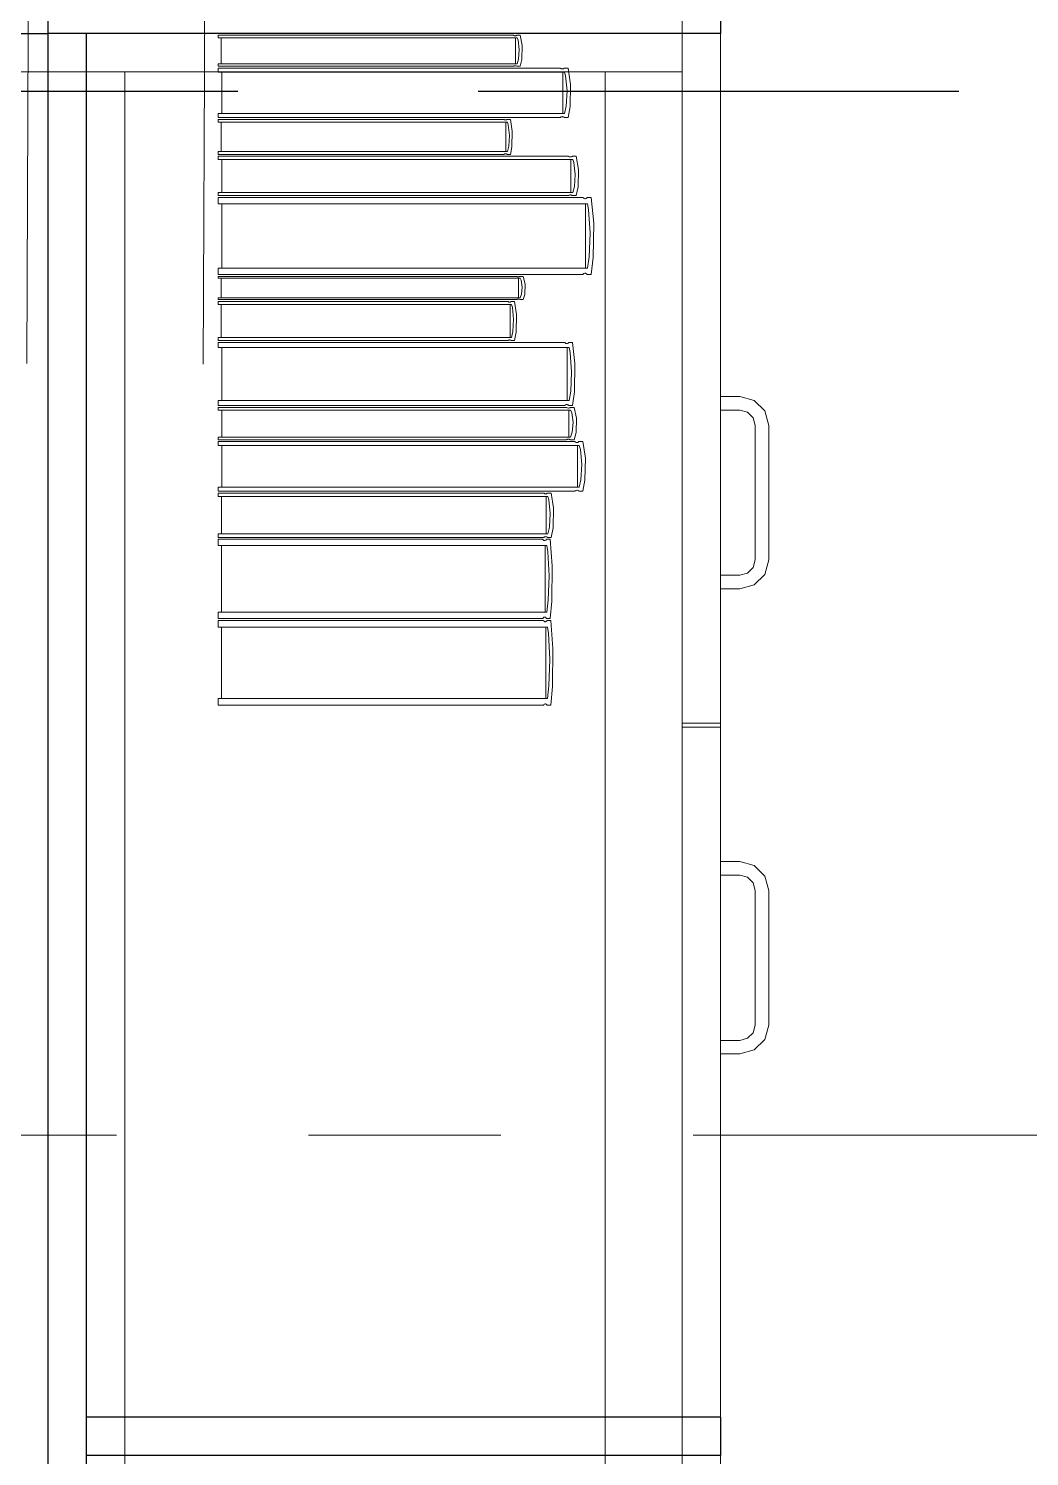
# Model space of a CAD drawing. Header units: inches. Extents: x -19 to 5698, y -728 to 92.
# Drawn here: x 111.221 to 111.742, y 34.24 to 34.983 of the extents above; entities that cross this region are included whole.
import ezdxf

# ---------------------------------------------------------------- set-up
doc = ezdxf.new("R2010")
doc.units = ezdxf.units.IN
doc.header["$MEASUREMENT"] = 0
doc.set_wipeout_variables(frame=1)
for name, pattern in [('HIDDEN', [0.375, 0.25, -0.125]), ('Punto & Raya', [0.65, 0.5, -0.075, 0, -0.075]), ('RAYITAS', [0.375, 0.25, -0.125]), ('Wipeout_Contour', [1, 0, -1])]:
    doc.linetypes.add(name, pattern=pattern)
for name, color, linetype, lineweight in [('00 conduct tomacorr', 120, 'HIDDEN', 30), ('T-TECHO-E', 150, 'Continuous', 20), ('TOMACORRIENTE', 22, 'RAYITAS', 9)]:
    doc.layers.add(name, color=color, linetype=linetype, lineweight=lineweight)
doc.layers.add('Interior - Mobiliario', color=7, linetype='Continuous')
doc.layers.add('Marcador - Secciones', color=7, linetype='Continuous')

# ---------------------------------------------------------------- blocks, each defined once
blk = doc.blocks.new('a')
at = {"layer": 'TOMACORRIENTE', "ltscale": 0.05}
h = blk.add_hatch(color=4, dxfattribs=at)
edge = h.paths.add_edge_path()
edge.add_arc((0, 0.0752), 0.02106, 0, 360)
at = {"layer": 'TOMACORRIENTE', "color": 4}
for p, q in [((-0.14553, 0.09625), (-0.0515, 0.09625)), ((-0.09851, 0.09625), (-0.09851, -0.09657)), ((0, 0.09625), (0, -0.09625)), ((0.06232, -0.09625), (0.06232, 0.09625))]:
    blk.add_line(p, q, dxfattribs=at)
blk.add_circle((0, 0.0752), 0.02106, dxfattribs=at)
blk = doc.blocks.new('CABLE 3FACE')
at = {"layer": 'T-TECHO-E', "rotation": 59.94170052614085}
blk.add_blockref('a', (0, 0), dxfattribs=at)

msp = doc.modelspace()

# ---------------------------------------------------------------- linework, layer by layer
at = {"layer": 'Interior - Mobiliario', "color": 175, "linetype": 'Continuous', "lineweight": 13}
for p, q in [((111.25096, 34.98), (111.25096, 33.52)), ((111.56096, 34.98), (111.25096, 34.98)), ((111.47753, 34.96642), (111.47772, 34.97363)), ((111.56096, 33.52), (111.56096, 34.98)), ((111.47582, 34.96659), (111.4751, 34.96417)), ((111.47622, 34.97155), (111.47582, 34.96659)), ((111.47667, 34.96288), (111.47753, 34.96642)), ((111.52096, 34.96), (111.27096, 34.96)), ((111.4751, 34.96417), (111.31961, 34.96417)), ((111.31961, 34.96417), (111.31961, 34.96288)), ((111.31961, 34.96288), (111.47322, 34.96288)), ((111.49761, 34.96188), (111.31961, 34.96188)), ((111.31961, 34.96188), (111.31961, 34.95983)), ((111.31961, 34.95983), (111.49978, 34.95983)), ((111.32143, 34.95983), (111.32143, 34.93828)), ((111.47322, 34.96288), (111.47335, 34.96297)), ((111.47335, 34.96297), (111.47355, 34.96306)), ((111.47355, 34.96306), (111.47377, 34.96312)), ((111.47377, 34.96312), (111.474, 34.96315)), ((111.474, 34.96315), (111.47423, 34.96315)), ((111.47423, 34.96315), (111.47446, 34.96311)), ((111.47446, 34.96311), (111.47467, 34.96304)), ((111.47467, 34.96304), (111.47487, 34.96295)), ((111.47487, 34.96295), (111.47496, 34.96288)), ((111.47496, 34.96288), (111.47667, 34.96288)), ((111.49771, 34.96178), (111.49761, 34.96188)), ((111.49794, 34.96163), (111.49771, 34.96178)), ((111.49819, 34.96152), (111.49794, 34.96163)), ((111.49845, 34.96146), (111.49819, 34.96152)), ((111.49872, 34.96146), (111.49845, 34.96146)), ((111.49898, 34.9615), (111.49872, 34.96146)), ((111.49887, 34.93828), (111.49887, 34.95983)), ((111.49924, 34.9616), (111.49898, 34.9615)), ((111.49947, 34.96175), (111.49924, 34.9616)), ((111.49962, 34.96188), (111.49947, 34.96175)), ((111.5016, 34.96188), (111.49962, 34.96188)), ((111.49978, 34.95983), (111.50032, 34.95789)), ((111.50282, 34.95333), (111.5016, 34.96188)), ((111.56096, 34.96), (111.52096, 34.96)), ((111.50032, 34.95789), (111.50108, 34.95002)), ((111.5026, 34.94186), (111.50282, 34.95333)), ((111.50108, 34.95002), (111.50062, 34.94212)), ((111.49978, 34.93828), (111.31961, 34.93828)), ((111.31961, 34.93828), (111.31961, 34.93623)), ((111.31961, 34.93623), (111.49761, 34.93623)), ((111.49761, 34.93623), (111.49776, 34.93637)), ((111.49776, 34.93637), (111.49799, 34.93651)), ((111.49799, 34.93651), (111.49824, 34.93661)), ((111.49824, 34.93661), (111.49851, 34.93666)), ((111.49851, 34.93666), (111.49878, 34.93665)), ((111.49878, 34.93665), (111.49904, 34.93659)), ((111.49904, 34.93659), (111.49929, 34.93649)), ((111.49929, 34.93649), (111.49952, 34.93633)), ((111.49952, 34.93633), (111.49962, 34.93623)), ((111.49962, 34.93623), (111.5016, 34.93623)), ((111.50062, 34.94212), (111.49978, 34.93828)), ((111.5016, 34.93623), (111.5026, 34.94186)), ((111.46823, 34.93523), (111.31961, 34.93523)), ((111.31961, 34.93523), (111.31961, 34.93377)), ((111.31961, 34.93377), (111.47005, 34.93377)), ((111.32113, 34.93377), (111.32113, 34.91849)), ((111.46832, 34.93516), (111.46823, 34.93523)), ((111.46851, 34.93505), (111.46832, 34.93516)), ((111.46872, 34.93497), (111.46851, 34.93505)), ((111.46894, 34.93493), (111.46872, 34.93497)), ((111.46916, 34.93493), (111.46894, 34.93493)), ((111.46938, 34.93496), (111.46916, 34.93493)), ((111.46929, 34.91849), (111.46929, 34.93377)), ((111.46959, 34.93503), (111.46938, 34.93496)), ((111.46979, 34.93513), (111.46959, 34.93503)), ((111.46991, 34.93523), (111.46979, 34.93513)), ((111.47157, 34.93523), (111.46991, 34.93523)), ((111.47005, 34.93377), (111.4705, 34.9324)), ((111.4705, 34.9324), (111.47113, 34.92682)), ((111.47259, 34.92916), (111.47157, 34.93523)), ((111.4724, 34.92103), (111.47259, 34.92916)), ((111.47074, 34.92122), (111.47005, 34.91849)), ((111.47113, 34.92682), (111.47074, 34.92122)), ((111.47157, 34.91704), (111.4724, 34.92103)), ((111.47005, 34.91849), (111.31961, 34.91849)), ((111.31961, 34.91849), (111.31961, 34.91704)), ((111.31961, 34.91704), (111.46823, 34.91704)), ((111.50177, 34.91604), (111.31961, 34.91604)), ((111.31961, 34.91604), (111.31961, 34.9144)), ((111.31961, 34.9144), (111.50399, 34.9144)), ((111.32148, 34.9144), (111.32148, 34.89722)), ((111.46823, 34.91704), (111.46836, 34.91713)), ((111.46836, 34.91713), (111.46855, 34.91724)), ((111.46855, 34.91724), (111.46876, 34.91731)), ((111.46876, 34.91731), (111.46899, 34.91734)), ((111.46899, 34.91734), (111.46921, 34.91734)), ((111.46921, 34.91734), (111.46943, 34.9173)), ((111.46943, 34.9173), (111.46964, 34.91722)), ((111.46964, 34.91722), (111.46983, 34.91711)), ((111.46983, 34.91711), (111.46991, 34.91704)), ((111.46991, 34.91704), (111.47157, 34.91704)), ((111.50187, 34.91596), (111.50177, 34.91604)), ((111.5021, 34.91583), (111.50187, 34.91596)), ((111.50236, 34.91575), (111.5021, 34.91583)), ((111.50263, 34.9157), (111.50236, 34.91575)), ((111.5029, 34.91569), (111.50263, 34.9157)), ((111.50318, 34.91573), (111.5029, 34.91569)), ((111.50306, 34.89722), (111.50306, 34.9144)), ((111.50344, 34.91581), (111.50318, 34.91573)), ((111.50368, 34.91593), (111.50344, 34.91581)), ((111.50383, 34.91604), (111.50368, 34.91593)), ((111.50585, 34.91604), (111.50383, 34.91604)), ((111.50399, 34.9144), (111.50454, 34.91285)), ((111.5071, 34.90922), (111.50585, 34.91604)), ((111.50454, 34.91285), (111.50532, 34.90658)), ((111.50532, 34.90658), (111.50485, 34.90029)), ((111.50687, 34.90007), (111.5071, 34.90922)), ((111.50485, 34.90029), (111.50399, 34.89722)), ((111.50585, 34.89559), (111.50687, 34.90007)), ((111.50399, 34.89722), (111.31961, 34.89722)), ((111.31961, 34.89722), (111.31961, 34.89559)), ((111.31961, 34.89559), (111.50177, 34.89559)), ((111.50937, 34.89459), (111.31961, 34.89459)), ((111.31961, 34.89459), (111.31961, 34.89138)), ((111.31961, 34.89138), (111.51168, 34.89138)), ((111.32155, 34.89138), (111.32155, 34.85774)), ((111.50177, 34.89559), (111.50192, 34.8957)), ((111.50192, 34.8957), (111.50216, 34.89581)), ((111.50216, 34.89581), (111.50242, 34.89589)), ((111.50242, 34.89589), (111.50269, 34.89593)), ((111.50269, 34.89593), (111.50297, 34.89592)), ((111.50297, 34.89592), (111.50323, 34.89588)), ((111.50323, 34.89588), (111.50349, 34.89579)), ((111.50349, 34.89579), (111.50373, 34.89567)), ((111.50373, 34.89567), (111.50383, 34.89559)), ((111.50383, 34.89559), (111.50585, 34.89559)), ((111.50947, 34.89443), (111.50937, 34.89459)), ((111.50972, 34.89419), (111.50947, 34.89443)), ((111.50999, 34.89402), (111.50972, 34.89419)), ((111.51027, 34.89393), (111.50999, 34.89402)), ((111.51055, 34.89392), (111.51027, 34.89393)), ((111.51083, 34.89399), (111.51055, 34.89392)), ((111.51071, 34.85774), (111.51071, 34.89138)), ((111.5111, 34.89414), (111.51083, 34.89399)), ((111.51135, 34.89437), (111.5111, 34.89414)), ((111.51151, 34.89459), (111.51135, 34.89437)), ((111.51362, 34.89459), (111.51151, 34.89459)), ((111.51168, 34.89138), (111.51226, 34.88835)), ((111.51493, 34.88123), (111.51362, 34.89459)), ((111.51226, 34.88835), (111.51307, 34.87606)), ((111.51468, 34.86332), (111.51493, 34.88123)), ((111.51307, 34.87606), (111.51258, 34.86374)), ((111.51258, 34.86374), (111.51168, 34.85774)), ((111.51362, 34.85453), (111.51468, 34.86332)), ((111.51168, 34.85774), (111.31961, 34.85774)), ((111.31961, 34.85774), (111.31961, 34.85453)), ((111.31961, 34.85453), (111.50937, 34.85453)), ((111.50937, 34.85453), (111.50953, 34.85475)), ((111.50953, 34.85475), (111.50978, 34.85498)), ((111.50978, 34.85498), (111.51005, 34.85513)), ((111.51005, 34.85513), (111.51033, 34.8552)), ((111.51033, 34.8552), (111.51061, 34.85519)), ((111.51061, 34.85519), (111.51089, 34.8551)), ((111.51089, 34.8551), (111.51116, 34.85493)), ((111.51116, 34.85493), (111.51141, 34.85469)), ((111.51141, 34.85469), (111.51151, 34.85453)), ((111.51151, 34.85453), (111.51362, 34.85453)), ((111.47476, 34.85353), (111.31961, 34.85353)), ((111.31961, 34.85353), (111.31961, 34.85257)), ((111.31961, 34.85257), (111.47665, 34.85257)), ((111.3212, 34.85257), (111.3212, 34.84246)), ((111.47485, 34.85349), (111.47476, 34.85353)), ((111.47505, 34.85341), (111.47485, 34.85349)), ((111.47527, 34.85336), (111.47505, 34.85341)), ((111.47549, 34.85334), (111.47527, 34.85336)), ((111.47573, 34.85333), (111.47549, 34.85334)), ((111.47596, 34.85335), (111.47573, 34.85333)), ((111.47586, 34.84246), (111.47586, 34.85257)), ((111.47618, 34.8534), (111.47596, 34.85335)), ((111.47638, 34.85347), (111.47618, 34.8534)), ((111.47652, 34.85353), (111.47638, 34.85347)), ((111.47824, 34.85353), (111.47652, 34.85353)), ((111.47665, 34.85257), (111.47712, 34.85166)), ((111.47712, 34.85166), (111.47779, 34.84797)), ((111.47779, 34.84797), (111.47738, 34.84426)), ((111.47931, 34.84952), (111.47824, 34.85353)), ((111.47911, 34.84414), (111.47931, 34.84952)), ((111.47665, 34.84246), (111.31961, 34.84246)), ((111.31961, 34.84246), (111.31961, 34.8415)), ((111.31961, 34.8415), (111.47476, 34.8415)), ((111.47035, 34.8405), (111.31961, 34.8405)), ((111.31961, 34.8405), (111.31961, 34.83886)), ((111.47043, 34.84042), (111.47035, 34.8405)), ((111.47063, 34.84029), (111.47043, 34.84042)), ((111.47084, 34.84021), (111.47063, 34.84029)), ((111.47106, 34.84016), (111.47084, 34.84021)), ((111.47129, 34.84015), (111.47106, 34.84016)), ((111.47151, 34.84019), (111.47129, 34.84015)), ((111.47173, 34.84027), (111.47151, 34.84019)), ((111.47193, 34.84039), (111.47173, 34.84027)), ((111.47205, 34.8405), (111.47193, 34.84039)), ((111.47373, 34.8405), (111.47205, 34.8405)), ((111.47476, 34.8337), (111.47373, 34.8405)), ((111.47476, 34.8415), (111.47489, 34.84156)), ((111.47489, 34.84156), (111.47509, 34.84163)), ((111.47509, 34.84163), (111.47531, 34.84167)), ((111.47531, 34.84167), (111.47555, 34.8417)), ((111.47555, 34.8417), (111.47578, 34.84169)), ((111.47578, 34.84169), (111.47601, 34.84167)), ((111.47601, 34.84167), (111.47623, 34.84162)), ((111.47623, 34.84162), (111.47643, 34.84154)), ((111.47643, 34.84154), (111.47652, 34.8415)), ((111.47652, 34.8415), (111.47824, 34.8415)), ((111.47738, 34.84426), (111.47665, 34.84246)), ((111.47824, 34.8415), (111.47911, 34.84414)), ((111.31961, 34.83886), (111.47219, 34.83886)), ((111.32116, 34.83886), (111.32116, 34.82175)), ((111.47142, 34.82175), (111.47142, 34.83886)), ((111.47219, 34.83886), (111.47264, 34.83732)), ((111.47264, 34.83732), (111.47329, 34.83107)), ((111.47457, 34.82459), (111.47476, 34.8337)), ((111.47289, 34.8248), (111.47219, 34.82175)), ((111.47329, 34.83107), (111.47289, 34.8248)), ((111.47373, 34.82012), (111.47457, 34.82459)), ((111.47219, 34.82175), (111.31961, 34.82175)), ((111.31961, 34.82175), (111.31961, 34.82012)), ((111.31961, 34.82012), (111.47035, 34.82012)), ((111.49991, 34.81912), (111.31961, 34.81912)), ((111.31961, 34.81912), (111.31961, 34.81649)), ((111.47035, 34.82012), (111.47047, 34.82023)), ((111.47047, 34.82023), (111.47067, 34.82034)), ((111.47067, 34.82034), (111.47089, 34.82042)), ((111.47089, 34.82042), (111.47111, 34.82046)), ((111.47111, 34.82046), (111.47134, 34.82045)), ((111.47134, 34.82045), (111.47156, 34.82041)), ((111.47156, 34.82041), (111.47177, 34.82032)), ((111.47177, 34.82032), (111.47197, 34.8202)), ((111.47197, 34.8202), (111.47205, 34.82012)), ((111.47205, 34.82012), (111.47373, 34.82012)), ((111.50001, 34.81899), (111.49991, 34.81912)), ((111.50024, 34.81879), (111.50001, 34.81899)), ((111.5005, 34.81865), (111.50024, 34.81879)), ((111.50076, 34.81858), (111.5005, 34.81865)), ((111.50104, 34.81857), (111.50076, 34.81858)), ((111.5013, 34.81863), (111.50104, 34.81857)), ((111.50156, 34.81875), (111.5013, 34.81863)), ((111.5018, 34.81894), (111.50156, 34.81875)), ((111.50195, 34.81912), (111.5018, 34.81894)), ((111.50395, 34.81912), (111.50195, 34.81912)), ((111.50519, 34.80818), (111.50395, 34.81912)), ((111.31961, 34.81649), (111.50211, 34.81649)), ((111.32146, 34.81649), (111.32146, 34.78894)), ((111.50119, 34.78894), (111.50119, 34.81649)), ((111.50211, 34.81649), (111.50266, 34.81401)), ((111.50266, 34.81401), (111.50343, 34.80395)), ((111.50343, 34.80395), (111.50296, 34.79385)), ((111.50496, 34.79351), (111.50519, 34.80818)), ((111.50211, 34.78894), (111.31961, 34.78894)), ((111.31961, 34.78894), (111.31961, 34.78632)), ((111.50296, 34.79385), (111.50211, 34.78894)), ((111.50395, 34.78632), (111.50496, 34.79351)), ((111.59096, 34.791), (111.58096, 34.791)), ((111.58096, 34.791), (111.58096, 34.784)), ((111.59846, 34.78899), (111.59096, 34.791)), ((111.60395, 34.7835), (111.59846, 34.78899)), ((111.31961, 34.78632), (111.49991, 34.78632)), ((111.50071, 34.78532), (111.31961, 34.78532)), ((111.31961, 34.78532), (111.31961, 34.78398)), ((111.31961, 34.78398), (111.50292, 34.78398)), ((111.32147, 34.78398), (111.32147, 34.76989)), ((111.49991, 34.78632), (111.50006, 34.78649)), ((111.50006, 34.78649), (111.5003, 34.78668)), ((111.5003, 34.78668), (111.50056, 34.78681)), ((111.50056, 34.78681), (111.50082, 34.78687)), ((111.50081, 34.78525), (111.50071, 34.78532)), ((111.50104, 34.78515), (111.50081, 34.78525)), ((111.50082, 34.78687), (111.5011, 34.78686)), ((111.5013, 34.78508), (111.50104, 34.78515)), ((111.5011, 34.78686), (111.50136, 34.78678)), ((111.50157, 34.78504), (111.5013, 34.78508)), ((111.50136, 34.78678), (111.50162, 34.78664)), ((111.50184, 34.78504), (111.50157, 34.78504)), ((111.50162, 34.78664), (111.50185, 34.78645)), ((111.50211, 34.78507), (111.50184, 34.78504)), ((111.50185, 34.78645), (111.50195, 34.78632)), ((111.50195, 34.78632), (111.50395, 34.78632)), ((111.50199, 34.76989), (111.50199, 34.78398)), ((111.50237, 34.78513), (111.50211, 34.78507)), ((111.5026, 34.78523), (111.50237, 34.78513)), ((111.50276, 34.78532), (111.5026, 34.78523)), ((111.50477, 34.78532), (111.50276, 34.78532)), ((111.50292, 34.78398), (111.50347, 34.78271)), ((111.50347, 34.78271), (111.50424, 34.77756)), ((111.50601, 34.77973), (111.50477, 34.78532)), ((111.58096, 34.784), (111.59096, 34.784)), ((111.59096, 34.784), (111.59496, 34.78293)), ((111.59496, 34.78293), (111.59789, 34.78)), ((111.59789, 34.78), (111.59896, 34.776)), ((111.60596, 34.776), (111.60395, 34.7835)), ((111.50377, 34.7724), (111.50292, 34.76989)), ((111.50424, 34.77756), (111.50377, 34.7724)), ((111.50578, 34.77223), (111.50601, 34.77973)), ((111.59896, 34.776), (111.59896, 34.706)), ((111.60596, 34.706), (111.60596, 34.776)), ((111.50292, 34.76989), (111.31961, 34.76989)), ((111.31961, 34.76989), (111.31961, 34.76855)), ((111.31961, 34.76855), (111.50071, 34.76855)), ((111.50515, 34.76755), (111.31961, 34.76755)), ((111.31961, 34.76755), (111.31961, 34.76549)), ((111.31961, 34.76549), (111.50742, 34.76549)), ((111.32151, 34.76549), (111.32151, 34.74387)), ((111.50071, 34.76855), (111.50086, 34.76864)), ((111.50086, 34.76864), (111.5011, 34.76874)), ((111.5011, 34.76874), (111.50136, 34.7688)), ((111.50136, 34.7688), (111.50163, 34.76883)), ((111.50163, 34.76883), (111.5019, 34.76883)), ((111.5019, 34.76883), (111.50217, 34.76879)), ((111.50217, 34.76879), (111.50242, 34.76872)), ((111.50242, 34.76872), (111.50265, 34.76862)), ((111.50265, 34.76862), (111.50276, 34.76855)), ((111.50276, 34.76855), (111.50477, 34.76855)), ((111.50477, 34.76855), (111.50578, 34.77223)), ((111.50526, 34.76745), (111.50515, 34.76755)), ((111.50549, 34.7673), (111.50526, 34.76745)), ((111.50576, 34.76719), (111.50549, 34.7673)), ((111.50603, 34.76713), (111.50576, 34.76719)), ((111.50631, 34.76712), (111.50603, 34.76713)), ((111.50659, 34.76717), (111.50631, 34.76712)), ((111.50647, 34.74387), (111.50647, 34.76549)), ((111.50685, 34.76727), (111.50659, 34.76717)), ((111.50709, 34.76741), (111.50685, 34.76727)), ((111.50725, 34.76755), (111.50709, 34.76741)), ((111.50931, 34.76755), (111.50725, 34.76755)), ((111.50742, 34.76549), (111.50798, 34.76354)), ((111.51059, 34.75897), (111.50931, 34.76755)), ((111.50798, 34.76354), (111.50877, 34.75565)), ((111.51035, 34.74746), (111.51059, 34.75897)), ((111.50877, 34.75565), (111.50829, 34.74773)), ((111.50742, 34.74387), (111.31961, 34.74387)), ((111.31961, 34.74387), (111.31961, 34.74181)), ((111.50829, 34.74773), (111.50742, 34.74387)), ((111.50931, 34.74181), (111.51035, 34.74746)), ((111.31961, 34.74181), (111.50515, 34.74181)), ((111.48902, 34.74081), (111.31961, 34.74081)), ((111.31961, 34.74081), (111.31961, 34.73896)), ((111.31961, 34.73896), (111.49109, 34.73896)), ((111.32135, 34.73896), (111.32135, 34.71957)), ((111.48912, 34.74072), (111.48902, 34.74081)), ((111.48933, 34.74058), (111.48912, 34.74072)), ((111.48957, 34.74048), (111.48933, 34.74058)), ((111.48982, 34.74043), (111.48957, 34.74048)), ((111.49008, 34.74043), (111.48982, 34.74043)), ((111.49033, 34.74047), (111.49008, 34.74043)), ((111.49022, 34.71957), (111.49022, 34.73896)), ((111.49057, 34.74056), (111.49033, 34.74047)), ((111.49079, 34.74069), (111.49057, 34.74056)), ((111.49094, 34.74081), (111.49079, 34.74069)), ((111.49282, 34.74081), (111.49094, 34.74081)), ((111.49109, 34.73896), (111.4916, 34.73721)), ((111.4916, 34.73721), (111.49232, 34.73013)), ((111.49398, 34.73311), (111.49282, 34.74081)), ((111.50515, 34.74181), (111.50531, 34.74195)), ((111.50531, 34.74195), (111.50555, 34.7421)), ((111.50555, 34.7421), (111.50581, 34.74219)), ((111.50581, 34.74219), (111.50609, 34.74224)), ((111.50609, 34.74224), (111.50637, 34.74224)), ((111.50637, 34.74224), (111.50664, 34.74218)), ((111.50664, 34.74218), (111.50691, 34.74207)), ((111.50691, 34.74207), (111.50715, 34.74191)), ((111.50715, 34.74191), (111.50725, 34.74181)), ((111.50725, 34.74181), (111.50931, 34.74181)), ((111.49232, 34.73013), (111.49188, 34.72302)), ((111.49377, 34.72278), (111.49398, 34.73311)), ((111.49188, 34.72302), (111.49109, 34.71957)), ((111.49282, 34.71772), (111.49377, 34.72278)), ((111.49109, 34.71957), (111.31961, 34.71957)), ((111.31961, 34.71957), (111.31961, 34.71772)), ((111.31961, 34.71772), (111.48902, 34.71772)), ((111.48844, 34.71672), (111.31961, 34.71672)), ((111.31961, 34.71672), (111.31961, 34.71343)), ((111.31961, 34.71343), (111.49051, 34.71343)), ((111.32134, 34.71343), (111.32134, 34.67885)), ((111.48854, 34.71656), (111.48844, 34.71672)), ((111.48876, 34.71631), (111.48854, 34.71656)), ((111.48899, 34.71613), (111.48876, 34.71631)), ((111.48924, 34.71604), (111.48899, 34.71613)), ((111.48902, 34.71772), (111.48916, 34.71784)), ((111.48916, 34.71784), (111.48938, 34.71797)), ((111.4895, 34.71603), (111.48924, 34.71604)), ((111.48938, 34.71797), (111.48963, 34.71806)), ((111.48975, 34.71611), (111.4895, 34.71603)), ((111.48963, 34.71806), (111.48988, 34.7181)), ((111.48964, 34.67885), (111.48964, 34.71343)), ((111.48999, 34.71626), (111.48975, 34.71611)), ((111.48988, 34.7181), (111.49013, 34.7181)), ((111.49021, 34.7165), (111.48999, 34.71626)), ((111.49013, 34.7181), (111.49038, 34.71805)), ((111.49036, 34.71672), (111.49021, 34.7165)), ((111.49223, 34.71672), (111.49036, 34.71672)), ((111.49038, 34.71805), (111.49062, 34.71795)), ((111.49051, 34.71343), (111.49102, 34.7103)), ((111.49062, 34.71795), (111.49084, 34.71781)), ((111.49084, 34.71781), (111.49094, 34.71772)), ((111.49094, 34.71772), (111.49282, 34.71772)), ((111.49339, 34.70299), (111.49223, 34.71672)), ((111.49102, 34.7103), (111.49174, 34.69769)), ((111.59896, 34.706), (111.59789, 34.702)), ((111.60395, 34.6985), (111.60596, 34.706)), ((111.49318, 34.68459), (111.49339, 34.70299)), ((111.59496, 34.69907), (111.59096, 34.698)), ((111.59789, 34.702), (111.59496, 34.69907)), ((111.59846, 34.69301), (111.60395, 34.6985)), ((111.49174, 34.69769), (111.4913, 34.68502)), ((111.58096, 34.698), (111.58096, 34.691)), ((111.59096, 34.698), (111.58096, 34.698)), ((111.58096, 34.691), (111.59096, 34.691)), ((111.59096, 34.691), (111.59846, 34.69301)), ((111.4913, 34.68502), (111.49051, 34.67885)), ((111.49223, 34.67556), (111.49318, 34.68459)), ((111.49051, 34.67885), (111.31961, 34.67885)), ((111.31961, 34.67885), (111.31961, 34.67556)), ((111.48859, 34.67578), (111.48881, 34.67602)), ((111.48881, 34.67602), (111.48905, 34.67617)), ((111.48905, 34.67617), (111.4893, 34.67625)), ((111.4893, 34.67625), (111.48955, 34.67624)), ((111.48955, 34.67624), (111.4898, 34.67614)), ((111.4898, 34.67614), (111.49004, 34.67597)), ((111.49004, 34.67597), (111.49026, 34.67572)), ((111.31961, 34.67556), (111.48844, 34.67556)), ((111.48878, 34.67456), (111.31961, 34.67456)), ((111.31961, 34.67456), (111.31961, 34.67103)), ((111.31961, 34.67103), (111.49085, 34.67103)), ((111.32134, 34.67103), (111.32134, 34.63391)), ((111.48844, 34.67556), (111.48859, 34.67578)), ((111.48888, 34.67439), (111.48878, 34.67456)), ((111.4891, 34.67412), (111.48888, 34.67439)), ((111.48934, 34.67393), (111.4891, 34.67412)), ((111.48959, 34.67383), (111.48934, 34.67393)), ((111.48984, 34.67382), (111.48959, 34.67383)), ((111.49009, 34.6739), (111.48984, 34.67382)), ((111.48998, 34.63391), (111.48998, 34.67103)), ((111.49033, 34.67407), (111.49009, 34.6739)), ((111.49026, 34.67572), (111.49036, 34.67556)), ((111.49056, 34.67432), (111.49033, 34.67407)), ((111.49036, 34.67556), (111.49223, 34.67556)), ((111.4907, 34.67456), (111.49056, 34.67432)), ((111.49258, 34.67456), (111.4907, 34.67456)), ((111.49085, 34.67103), (111.49136, 34.66767)), ((111.49374, 34.65983), (111.49258, 34.67456)), ((111.49136, 34.66767), (111.49208, 34.65413)), ((111.49208, 34.65413), (111.49164, 34.64053)), ((111.49353, 34.64007), (111.49374, 34.65983)), ((111.49164, 34.64053), (111.49085, 34.63391)), ((111.49258, 34.63038), (111.49353, 34.64007)), ((111.49085, 34.63391), (111.31961, 34.63391)), ((111.31961, 34.63391), (111.31961, 34.63038)), ((111.31961, 34.63038), (111.48878, 34.63038)), ((111.48878, 34.63038), (111.48893, 34.63061)), ((111.48893, 34.63061), (111.48915, 34.63087)), ((111.48915, 34.63087), (111.48939, 34.63103)), ((111.48939, 34.63103), (111.48964, 34.63111)), ((111.48964, 34.63111), (111.4899, 34.6311)), ((111.4899, 34.6311), (111.49015, 34.631)), ((111.49015, 34.631), (111.49038, 34.63082)), ((111.49038, 34.63082), (111.4906, 34.63055)), ((111.4906, 34.63055), (111.4907, 34.63038)), ((111.4907, 34.63038), (111.49258, 34.63038)), ((111.58096, 34.621), (111.56096, 34.621)), ((111.58096, 34.619), (111.56096, 34.619)), ((111.58096, 34.549), (111.59096, 34.549)), ((111.58096, 34.542), (111.58096, 34.549)), ((111.59096, 34.549), (111.59846, 34.54699)), ((111.59846, 34.54699), (111.60395, 34.5415)), ((111.59096, 34.542), (111.58096, 34.542)), ((111.59496, 34.54093), (111.59096, 34.542)), ((111.59789, 34.538), (111.59496, 34.54093)), ((111.59896, 34.534), (111.59789, 34.538)), ((111.60395, 34.5415), (111.60596, 34.534)), ((111.59896, 34.464), (111.59896, 34.534)), ((111.60596, 34.534), (111.60596, 34.464)), ((111.59789, 34.46), (111.59896, 34.464)), ((111.60596, 34.464), (111.60395, 34.4565)), ((111.58096, 34.456), (111.59096, 34.456)), ((111.58096, 34.449), (111.58096, 34.456)), ((111.59096, 34.456), (111.59496, 34.45707)), ((111.59496, 34.45707), (111.59789, 34.46)), ((111.60395, 34.4565), (111.59846, 34.45101)), ((111.59096, 34.449), (111.58096, 34.449)), ((111.59846, 34.45101), (111.59096, 34.449))]:
    msp.add_line(p, q, dxfattribs=at)

# ---------------------------------------------------------------- next in the draw order: wipeouts: each hides what was drawn before it
at = {"color": 254, "linetype": 'Wipeout_Contour', "lineweight": 0, "ltscale": 3294.750006}
msp.add_wipeout([(111.58096, 34.24), (111.58096, 34.26), (111.25096, 34.26), (111.25096, 34.24)], dxfattribs=at).dxf.layer = 'Interior - Mobiliario'

# ---------------------------------------------------------------- next in the draw order: linework, layer by layer
at = {"layer": 'Interior - Mobiliario', "color": 175, "linetype": 'Continuous', "lineweight": 13}
for p, q in [((111.27096, 33.54), (111.27096, 34.96)), ((111.52096, 34.96), (111.52096, 33.54)), ((111.56096, 33.54), (111.56096, 34.96)), ((111.56096, 34.26), (111.56096, 34.619)), ((111.58096, 34.26), (111.58096, 34.619)), ((111.25096, 34.26), (111.25096, 34.24)), ((111.58096, 34.26), (111.25096, 34.26)), ((111.58096, 34.26), (111.56096, 34.26)), ((111.58096, 34.24), (111.58096, 34.26)), ((111.58096, 34.24), (111.58096, 34.26)), ((111.25096, 34.24), (111.58096, 34.24)), ((111.56096, 34.24), (111.56096, 33.881)), ((111.58096, 34.24), (111.56096, 34.24)), ((111.58096, 34.24), (111.58096, 33.881))]:
    msp.add_line(p, q, dxfattribs=at)
at = {"layer": 'Interior - Mobiliario', "color": 175, "linetype": 'Continuous', "lineweight": 30}
for p, q in [((111.58096, 34.26), (111.25096, 34.26)), ((111.25096, 34.26), (111.25096, 34.24)), ((111.58096, 34.26), (111.58096, 34.24)), ((111.58096, 34.24), (111.25096, 34.24))]:
    msp.add_line(p, q, dxfattribs=at)

# ---------------------------------------------------------------- next in the draw order: wipeouts: each hides what was drawn before it
at = {"color": 254, "linetype": 'Wipeout_Contour', "lineweight": 0, "ltscale": 3294.051846}
msp.add_wipeout([(111.25096, 33.52), (111.25096, 34.98), (111.23096, 34.98), (111.23096, 33.52)], dxfattribs=at).dxf.layer = 'Interior - Mobiliario'

# ---------------------------------------------------------------- next in the draw order: linework, layer by layer
at = {"layer": 'Interior - Mobiliario', "color": 175, "linetype": 'Continuous', "lineweight": 30}
for p, q in [((111.25096, 34.98), (111.23096, 34.98)), ((111.23096, 34.98), (111.23096, 33.52)), ((111.25096, 34.98), (111.25096, 33.52))]:
    msp.add_line(p, q, dxfattribs=at)
at = {"layer": 'Interior - Mobiliario', "color": 175, "linetype": 'Continuous', "lineweight": 13}
for p, q in [((111.23096, 34.98), (111.23096, 33.52)), ((111.25096, 34.98), (111.23096, 34.98)), ((111.25096, 33.52), (111.25096, 34.98)), ((111.23096, 34.96), (111.23096, 33.54)), ((111.27096, 34.96), (111.23096, 34.96)), ((111.25096, 34.26), (111.25096, 34.24)), ((111.58096, 34.26), (111.25096, 34.26)), ((111.25096, 34.24), (111.58096, 34.24))]:
    msp.add_line(p, q, dxfattribs=at)

# ---------------------------------------------------------------- next in the draw order: wipeouts: each hides what was drawn before it
at = {"color": 254, "linetype": 'Wipeout_Contour', "lineweight": 0, "ltscale": 3294.834449}
msp.add_wipeout([(111.58096, 34.98), (111.58096, 35), (111.23096, 35), (111.23096, 34.98)], dxfattribs=at).dxf.layer = 'Interior - Mobiliario'

# ---------------------------------------------------------------- next in the draw order: linework, layer by layer
at = {"layer": 'Interior - Mobiliario', "color": 175, "linetype": 'Continuous', "lineweight": 30}
for p, q in [((111.23096, 35), (111.23096, 34.98)), ((111.58096, 35), (111.58096, 34.98)), ((111.58096, 34.98), (111.23096, 34.98))]:
    msp.add_line(p, q, dxfattribs=at)
at = {"layer": 'Interior - Mobiliario', "color": 175, "linetype": 'Continuous', "lineweight": 13}
for p, q in [((111.23096, 35), (111.23096, 34.98)), ((111.23096, 35), (111.23096, 34.96)), ((111.23096, 33.5), (111.23096, 35)), ((111.56096, 34.96), (111.56096, 35)), ((111.58096, 34.98), (111.58096, 35)), ((111.58096, 35), (111.58096, 33.5)), ((111.23096, 34.98), (111.58096, 34.98)), ((111.23096, 34.98), (111.23096, 33.52)), ((111.58096, 34.98), (111.23096, 34.98)), ((111.25096, 34.98), (111.25096, 33.52)), ((111.58096, 34.98), (111.25096, 34.98)), ((111.25096, 34.98), (111.25096, 33.52)), ((111.56096, 34.98), (111.25096, 34.98)), ((111.25096, 34.98), (111.25096, 33.52)), ((111.56096, 34.98), (111.25096, 34.98)), ((111.47322, 34.979), (111.31961, 34.979)), ((111.31961, 34.979), (111.31961, 34.97771)), ((111.31961, 34.97771), (111.4751, 34.97771)), ((111.32118, 34.97771), (111.32118, 34.96417)), ((111.47331, 34.97894), (111.47322, 34.979)), ((111.47351, 34.97884), (111.47331, 34.97894)), ((111.47372, 34.97877), (111.47351, 34.97884)), ((111.47395, 34.97873), (111.47372, 34.97877)), ((111.47418, 34.97873), (111.47395, 34.97873)), ((111.47441, 34.97876), (111.47418, 34.97873)), ((111.47431, 34.96417), (111.47431, 34.97771)), ((111.47463, 34.97882), (111.47441, 34.97876)), ((111.47483, 34.97891), (111.47463, 34.97882)), ((111.47496, 34.979), (111.47483, 34.97891)), ((111.47667, 34.979), (111.47496, 34.979)), ((111.4751, 34.97771), (111.47556, 34.97649)), ((111.47556, 34.97649), (111.47622, 34.97155)), ((111.47772, 34.97363), (111.47667, 34.979)), ((111.56096, 33.52), (111.56096, 34.98)), ((111.56096, 33.52), (111.56096, 34.98)), ((111.56096, 34.98), (111.56096, 34.621)), ((111.58096, 34.98), (111.56096, 34.98)), ((111.58096, 33.52), (111.58096, 34.98)), ((111.58096, 33.52), (111.58096, 34.98)), ((111.58096, 34.98), (111.58096, 34.621))]:
    msp.add_line(p, q, dxfattribs=at)

# ---------------------------------------------------------------- next in the draw order: wipeouts: each hides what was drawn before it
at = {"color": 254, "linetype": 'Wipeout_Contour', "lineweight": 0, "ltscale": 3293.971916}
msp.add_wipeout([(111.21096, 33.52), (111.23096, 33.52), (111.23096, 34.98), (111.21096, 34.98)], dxfattribs=at).dxf.layer = 'Interior - Mobiliario'

# ---------------------------------------------------------------- next in the draw order: linework, layer by layer
at = {"layer": '00 conduct tomacorr'}
msp.add_line((107.32986, 34.95), (121.11566, 34.94996), dxfattribs=at)
at = {"layer": 'Interior - Mobiliario', "color": 175, "linetype": 'Continuous', "lineweight": 30}
for p, q in [((111.21096, 34.98), (111.23096, 34.98)), ((111.23096, 34.98), (111.23096, 33.52))]:
    msp.add_line(p, q, dxfattribs=at)
at = {"layer": 'Interior - Mobiliario', "color": 175, "linetype": 'Continuous', "lineweight": 13}
for p, q in [((111.21096, 34.98), (111.23096, 34.98)), ((111.23096, 34.98), (111.23096, 33.52)), ((111.19096, 34.96), (111.23096, 34.96)), ((111.23096, 34.96), (111.23096, 33.54))]:
    msp.add_line(p, q, dxfattribs=at)
at = {"layer": 'Marcador - Secciones', "color": 251, "linetype": 'Punto & Raya', "lineweight": 13, "true_color": 0x636466}
msp.add_line((97.16665, 34.40671), (148.44025, 34.40671), dxfattribs=at)

# ---------------------------------------------------------------- next in the draw order: wipeouts: each hides what was drawn before it
at = {"color": 254, "linetype": 'Wipeout_Contour', "lineweight": 0, "ltscale": 3293.435713}
msp.add_wipeout([(110.88096, 34.98), (111.23096, 34.98), (111.23096, 35), (110.88096, 35)], dxfattribs=at).dxf.layer = 'Interior - Mobiliario'

# ---------------------------------------------------------------- next in the draw order: linework, layer by layer
at = {"layer": 'Interior - Mobiliario', "color": 175, "linetype": 'Continuous', "lineweight": 30}
for p in [(111.23096, 35), (110.88096, 34.98)]:
    msp.add_line(p, (111.23096, 34.98), dxfattribs=at)
at = {"layer": 'Interior - Mobiliario', "color": 175, "linetype": 'Continuous', "lineweight": 13}
for p, q in [((111.23096, 35), (111.23096, 34.98)), ((111.23096, 35), (111.23096, 34.96)), ((111.23096, 33.5), (111.23096, 35)), ((111.23096, 34.98), (110.88096, 34.98)), ((110.88096, 34.98), (111.23096, 34.98)), ((111.23096, 34.98), (111.23096, 33.52))]:
    msp.add_line(p, q, dxfattribs=at)

# ---------------------------------------------------------------- next in the draw order: block references
at = {"layer": '00 conduct tomacorr', "xscale": 1.47256122672843, "yscale": 1.47256122672843, "zscale": 1.47256122672843, "rotation": 299.7894777823319}
msp.add_blockref('CABLE 3FACE', (111.22064, 34.94998), dxfattribs=at)

doc.saveas('drawing.dxf')
